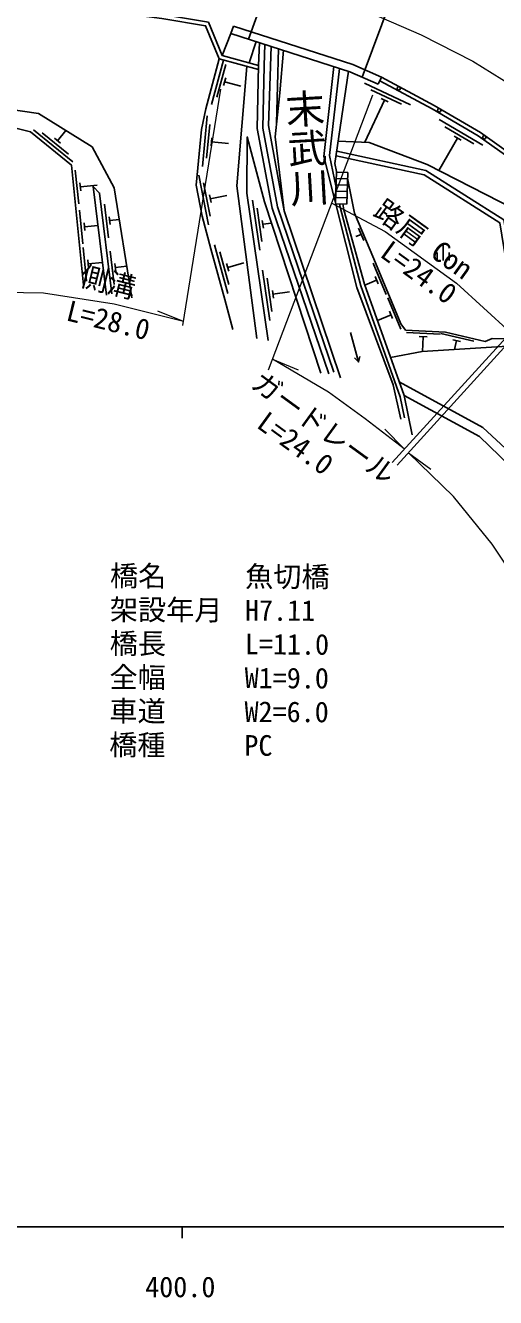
# Model space of a CAD drawing. Units: millimetres at full size, sheet at 1:1000; details may follow other scales. Extents: x 40000 to 680000, y 20000 to 380000.
# Drawn here: x 454092 to 495838, y 198715 to 311656 of the extents above; entities that cross this region are included whole.
import ezdxf
from ezdxf.enums import TextEntityAlignment as Align

# ---------------------------------------------------------------- set-up
doc = ezdxf.new("R2010")
doc.units = ezdxf.units.MM
doc.header["$LTSCALE"] = 1000
doc.linetypes.add('CHAIN', pattern=[18.5, 12, -1.5, 3.5, -1.5])
for name, color, linetype, lineweight in [('M-BGD', 7, 'Continuous', 25), ('M-BMK', 2, 'CHAIN', 13), ('M-STR-HTXT', 7, 'Continuous', 13), ('M-STR-STR1', 1, 'Continuous', 25), ('M-TTL-BAND', 7, 'Continuous', 25)]:
    doc.layers.add(name, color=color, linetype=linetype, lineweight=lineweight)
doc.layers.add('M-BMK-HTXT', color=7, linetype='Continuous')
doc.styles.add('@ＭＳ ゴシック', font='')
doc.styles.add('ＭＳ ゴシック', font='')
doc.styles.get('@ＭＳ ゴシック').set_extended_font_data('@MS Gothic')
doc.styles.get('ＭＳ ゴシック').set_extended_font_data('MS Gothic')

msp = doc.modelspace()

# ---------------------------------------------------------------- linework, layer by layer
at = {"layer": 'M-BGD'}
for p, q in [((471555, 308982), (472344, 310951)), ((473957, 308323), (474572, 310233)), ((476554, 309595), (476388, 302969)), ((471682, 308584), (470615, 304646)), ((471885, 308187), (471100, 305291)), ((471874, 306998), (471691, 306323)), ((471782, 306660), (473230, 306268)), ((488277, 304608), (484208, 306528)), ((485986, 305026), (484223, 301289)), ((487471, 304657), (484758, 305937)), ((486303, 304876), (485670, 305175)), ((470244, 303626), (469810, 299147)), ((470470, 302850), (470181, 299864)), ((494714, 301033), (490831, 303306)), ((454819, 302377), (458307, 299535)), ((455590, 302136), (457915, 300241)), ((456671, 301642), (457213, 301200)), ((456942, 301421), (457678, 302325)), ((470658, 301677), (470590, 300980)), ((492469, 301652), (490791, 298783)), ((493915, 301153), (491326, 302668)), ((492771, 301475), (492167, 301829)), ((470624, 301328), (472117, 301184)), ((458518, 298796), (458821, 295811)), ((469478, 298357), (470352, 293943)), ((481635, 295885), (481706, 298689)), ((482715, 298602), (481705, 298627)), ((482643, 295799), (482715, 298602)), ((458932, 297682), (459003, 296985)), ((458968, 297334), (460460, 297485)), ((460107, 297367), (461294, 287698)), ((469918, 297680), (470500, 294737)), ((482686, 297480), (481676, 297506)), ((482700, 298041), (481691, 298067)), ((470435, 296610), (470571, 295923)), ((470503, 296267), (471975, 296558)), ((474257, 296145), (474898, 291691)), ((482657, 296359), (481648, 296385)), ((482672, 296920), (481662, 296945)), ((458879, 295247), (459182, 292262)), ((461106, 295777), (461462, 292799)), ((474660, 295445), (475088, 292476)), ((482609, 295801), (481650, 295826)), ((459293, 294133), (459364, 293437)), ((459329, 293785), (460532, 293907)), ((461540, 294671), (461623, 293976)), ((461582, 294324), (462424, 294424)), ((475121, 294350), (475221, 293657)), ((475171, 294003), (475949, 294115)), ((484129, 292550), (483665, 293657)), ((483897, 293104), (483436, 292911)), ((459214, 291947), (459518, 288962)), ((461603, 291622), (461960, 288643)), ((470876, 292189), (472071, 287851)), ((471365, 291546), (472161, 288654)), ((490640, 290791), (490640, 291488)), ((491174, 290791), (491174, 292120)), ((491707, 290791), (491707, 291488)), ((459629, 290833), (459700, 290137)), ((459664, 290485), (460936, 290614)), ((462038, 290516), (462121, 289821)), ((462079, 290168), (463096, 290290)), ((471959, 290517), (472145, 289842)), ((472052, 290179), (473498, 290578)), ((486128, 287774), (484970, 290541)), ((475152, 289925), (475794, 285471)), ((475556, 289226), (475984, 286256)), ((485407, 288719), (485137, 289364)), ((476017, 288130), (476117, 287437)), ((485272, 289042), (484232, 288606)), ((476067, 287784), (477552, 287998)), ((487418, 284691), (486260, 287459)), ((486562, 285959), (485354, 285453)), ((486697, 285636), (486427, 286282)), ((490922, 284244), (487927, 284404)), ((489758, 284006), (489059, 284043)), ((489409, 284024), (489339, 282721)), ((493905, 283619), (490985, 284309)), ((492716, 283591), (492035, 283752)), ((492376, 283672), (492193, 282898)), ((483668, 281788), (483796, 282277))]:
    msp.add_line(p, q, dxfattribs=at)
for points in [[(445888, 313009), (450468, 313425), (457343, 313439), (461745, 313228), (466249, 312620), (470342, 311943), (471555, 308982), (474802, 308091)], [(445920, 312661), (450484, 313075), (457335, 313089), (461713, 312879), (466197, 312274), (470092, 311629), (471296, 308690), (474795, 307730)], [(474871, 310137), (474802, 308091), (474684, 302506), (476012, 295438), (481021, 280725)], [(475346, 309984), (475282, 308078), (475164, 302546), (476477, 295561), (481475, 280879)], [(475921, 309799), (475686, 302777), (477071, 295205), (482065, 280373)], [(471296, 308690), (470098, 304266), (469726, 302430), (469246, 297470), (469790, 294721), (470559, 291835), (471804, 287314), (472504, 284652)], [(477071, 295205), (476263, 301753), (476668, 305678), (476996, 309452)], [(473752, 308017), (472861, 297408), (474640, 283872)], [(481470, 308011), (480590, 300026), (483524, 288401), (486744, 279756), (487429, 276699)], [(481987, 307844), (481091, 300102), (481670, 297268)], [(482775, 307591), (481568, 299400), (481706, 298689)], [(485559, 306743), (490220, 304243), (494302, 301854), (499146, 298424), (503578, 294827), (505213, 293369)], [(485701, 307064), (490391, 304548), (494492, 302148), (499358, 298703), (503805, 295094), (505458, 293619)], [(373152, 265459), (370230, 272751), (370713, 274656), (372662, 276467), (379548, 280191), (390504, 286196), (401995, 290830), (410914, 294872), (419316, 298594), (428004, 302045), (431358, 303219), (436454, 304645), (440393, 305478), (442406, 305717), (455240, 303839), (460013, 300875), (461968, 297233), (463554, 287475)], [(439038, 305192), (442457, 305207), (454534, 302222), (458169, 299260), (459253, 288598)], [(475646, 283690), (473762, 296775), (473783, 301755), (475333, 295995), (480317, 280797)], [(481729, 300487), (489661, 298780), (496577, 294386), (497127, 291111), (503873, 287146), (508635, 286973)], [(481862, 301396), (484624, 301271), (489763, 299306), (498865, 294672), (505372, 293197)], [(481670, 300090), (489507, 298404), (496212, 294144), (496764, 290861), (503757, 286750), (509017, 286558)], [(461756, 287824), (460683, 296780), (460107, 297367)], [(486523, 282166), (489311, 282720), (500206, 283393), (498713, 283818), (495537, 283876), (494922, 283584), (491389, 284419), (487846, 284609), (487436, 285166), (485019, 290941), (483325, 294989), (482702, 298103)], [(481966, 295818), (482026, 295528), (483878, 288539), (487357, 278690), (487764, 276824)], [(482264, 295810), (482366, 295285), (484200, 288696), (487716, 278814), (488435, 275306)], [(482955, 284388), (483668, 281788), (483308, 282144)], [(532318, 243913), (527572, 253366), (523928, 255715), (519952, 258923), (516956, 262556), (515340, 263425), (511736, 264250), (504754, 266952), (501887, 269313), (494698, 275963), (487284, 280028)], [(487716, 278814), (494424, 275150), (501536, 268255), (503862, 266776), (512208, 263811), (515591, 263020), (517007, 261989), (519632, 258804), (523904, 255366), (527307, 253236), (530119, 247647), (531986, 243700)]]:
    msp.add_lwpolyline(points, dxfattribs=at)
for centre in [(487243, 306067), (490829, 304118), (494834, 301722)]:
    msp.add_circle(centre, 150, dxfattribs=at)
at = {"layer": 'M-BMK'}
msp.add_lwpolyline([(484806, 312737), (489239, 310816), (493821, 308477), (498120, 305831), (500744, 304089), (503575, 302010), (505498, 300426), (508059, 298256), (510837, 295766), (512893, 293718), (514385, 292084), (516561, 289390), (518312, 286998), (520015, 284456), (522341, 280934), (524594, 277341), (526298, 274696), (530416, 267243), (534586, 259633), (540552, 249186)], dxfattribs=at)
at = {"layer": 'M-STR-HTXT'}
for p, q in [((468058, 285023), (471446, 306004)), ((475671, 281087), (484945, 305481)), ((486648, 272865), (504730, 292689)), ((505001, 292324), (487103, 272612)), ((468115, 285382), (465839, 286301)), ((476028, 282028), (478297, 281090)), ((487732, 274055), (486017, 275811)), ((488105, 273715), (490091, 272272))]:
    msp.add_line(p, q, dxfattribs=at)
for points in [[(481299, 295891), (486040, 293348), (492355, 288781), (497164, 284394)], [(468115, 285382), (461971, 286912), (455693, 287890), (448557, 287999)], [(487732, 274055), (484251, 276743), (481017, 279096), (476028, 282028)], [(511500, 238031), (499109, 260209), (495536, 265600), (492115, 269842), (488105, 273715)]]:
    msp.add_lwpolyline(points, dxfattribs=at)
at = {"layer": 'M-STR-STR1'}
for p, q in [((477216, 319529), (473898, 310450)), ((483999, 307065), (487529, 316565)), ((472344, 310951), (472555, 311606)), ((485422, 306435), (485701, 307064))]:
    msp.add_line(p, q, dxfattribs=at)
for points in [[(472344, 310951), (482908, 307548), (485422, 306435)], [(472555, 311606), (483154, 308191), (485701, 307064)]]:
    msp.add_lwpolyline(points, dxfattribs=at)
at = {"layer": 'M-TTL-BAND'}
for p, q in [((40000, 205000), (579000, 205000)), ((468000, 205000), (468000, 204000))]:
    msp.add_line(p, q, dxfattribs=at)

# ---------------------------------------------------------------- texts
at = {"layer": 'M-BMK-HTXT', "style": '@ＭＳ ゴシック'}
msp.add_text('末武川', height=2566, rotation=273.246, dxfattribs=at).set_placement((476732, 305907), align=Align.BOTTOM_LEFT)
at = {"layer": 'M-STR-HTXT', "style": 'ＭＳ ゴシック'}
for s, rotation, p in [('路肩 Con', 324.125, (484549, 294426)), ('L=24.0', 324.125, (485147, 290746)), ('側溝', 346.017, (458653, 288071)), ('L=28.0', 346.017, (457473, 284965)), ('ガードレール', 323.963, (473687, 279170)), ('L=24.0', 323.963, (474190, 275584)), ('橋名', 359.734, (461595, 261329)), ('魚切橋', 359.734, (473594, 261273)), ('架設年月', 359.734, (461581, 258329)), ('H7.11', 359.734, (473580, 258273)), ('橋長', 359.734, (461567, 255329)), ('L=11.0', 359.734, (473567, 255273)), ('全幅', 359.734, (461553, 252329)), ('W1=9.0', 359.734, (473553, 252273)), ('車道', 359.734, (461539, 249329)), ('W2=6.0', 359.734, (473539, 249273)), ('橋種', 359.734, (461525, 246329)), ('PC', 359.734, (473525, 246273))]:
    msp.add_text(s, height=1833, rotation=rotation, dxfattribs=at).set_placement(p, align=Align.BOTTOM_LEFT)
at = {"layer": 'M-TTL-BAND', "style": 'ＭＳ ゴシック'}
msp.add_text('400.0', height=1833, dxfattribs=at).set_placement((467844, 198195), align=Align.BOTTOM_CENTER)

doc.saveas('drawing.dxf')
